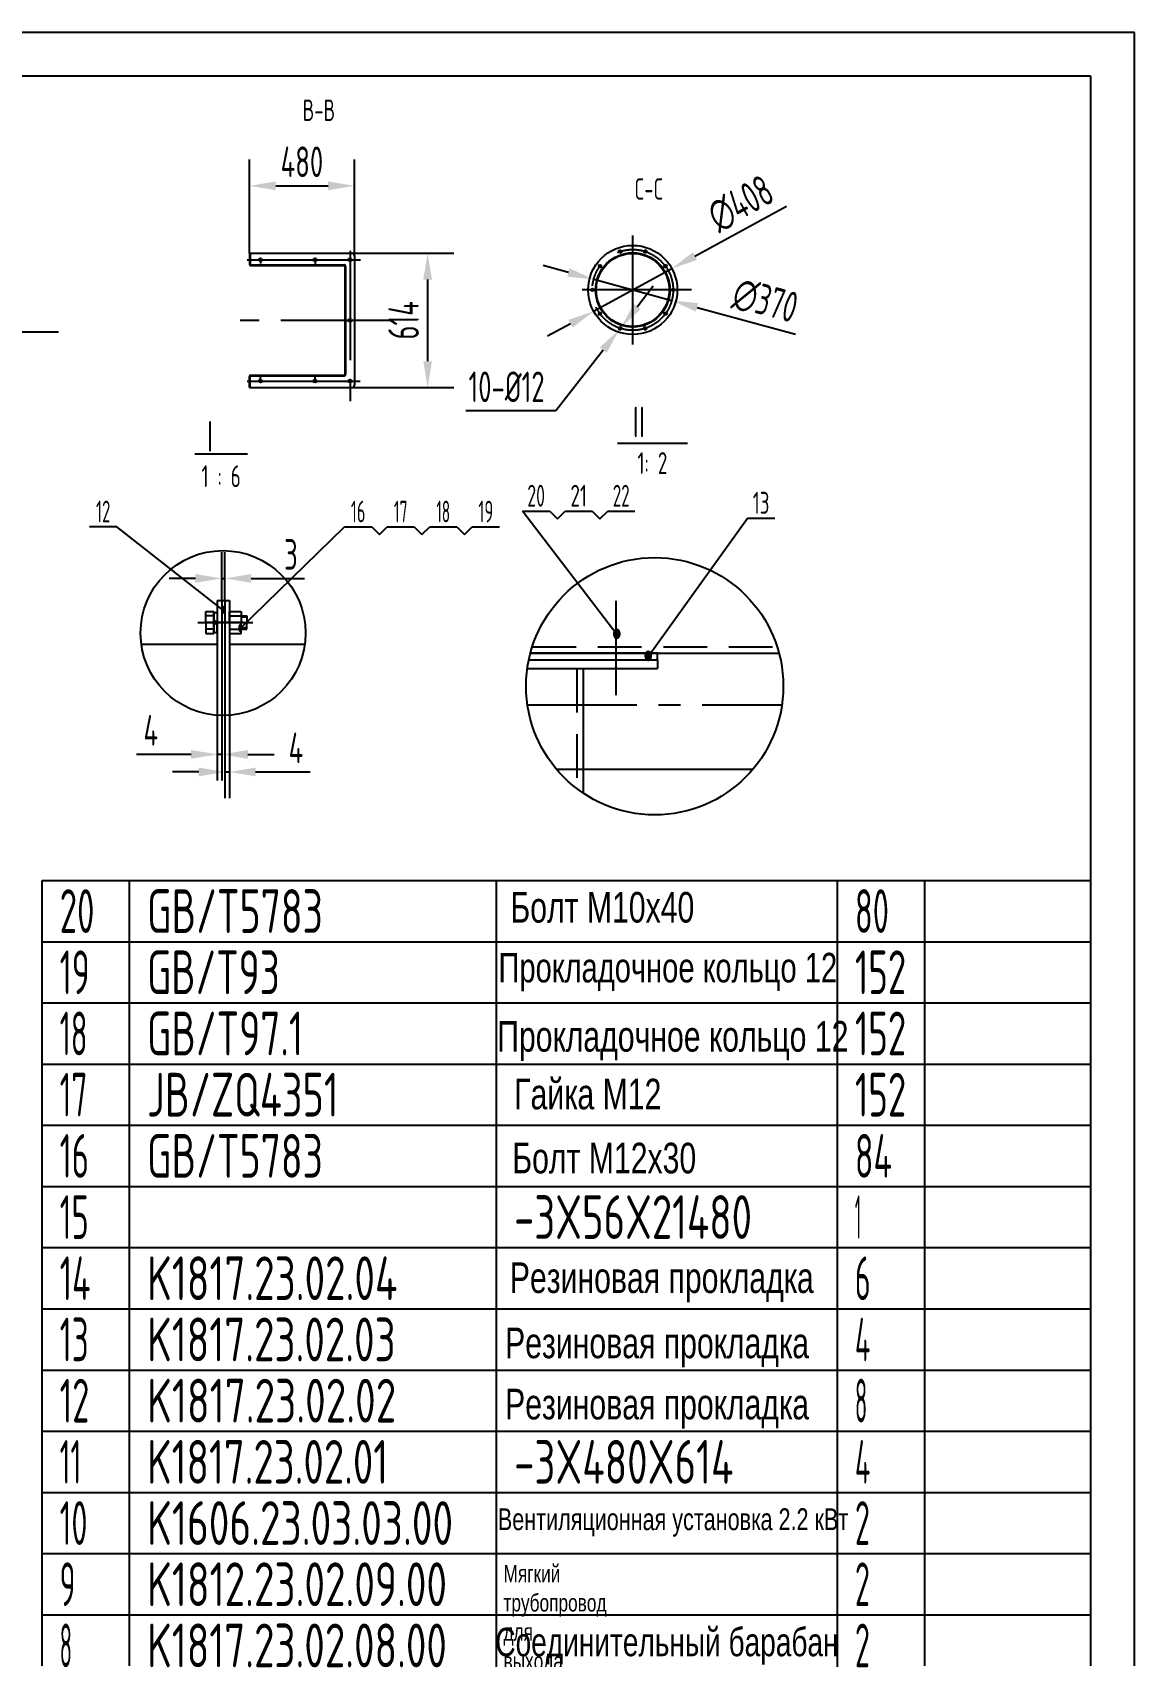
# Model space of a CAD drawing. Header units: millimetres. Extents: x 0 to 16800, y -462 to 11880.
# Drawn here: x 11755 to 16800, y 4454 to 11880 of the extents above; entities that cross this region are included whole.
import ezdxf
from ezdxf.enums import TextEntityAlignment as Align

# ---------------------------------------------------------------- set-up
doc = ezdxf.new("R2010")
doc.units = ezdxf.units.MM
doc.header["$LTSCALE"] = 400
for name, pattern in [('F', [0.75, 0.5, -0.25]), ('G', [2, 1.25, -0.25, 0.25, -0.25]), ('K', [2.5, 1.25, -0.25, 0.25, -0.25, 0.25, -0.25])]:
    doc.linetypes.add(name, pattern=pattern)
for name, color, linetype in [('01', 7, 'Continuous'), ('02', 1, 'Continuous'), ('04', 2, 'F'), ('05', 142, 'G'), ('07', 6, 'K'), ('08', 1, 'Continuous'), ('10', 1, 'Continuous'), ('11', 3, 'Continuous')]:
    doc.layers.add(name, color=color, linetype=linetype)
doc.styles.get("Standard").update_dxf_attribs({"font": 'isocp', "width": 0.707, "bigfont": 'intecad.shx'})
doc.dimstyles.new('INTE', dxfattribs={"dimscale": 40, "dimtxt": 3.5, "dimasz": 3, "dimexe": 3, "dimexo": 0, "dimgap": 1, "dimtad": 1, "dimdec": 0, "dimdsep": 46, "dimtxsty": 'Standard', "dimcen": 0, "dimclrd": 1, "dimclre": 1, "dimclrt": 3, "dimaunit": 1, "dimadec": 0, "dimazin": 0, "dimtfac": 1, "dimtmove": 0, "dimatfit": 0, "dimfxl": 1, "dimarcsym": 0})
doc.dimstyles.new('inte_cir_cir7', dxfattribs={"dimscale": 40, "dimtxt": 3.5, "dimasz": 3, "dimexe": 3, "dimexo": 0, "dimgap": 1, "dimtad": 1, "dimtoh": 1, "dimdec": 0, "dimdsep": 46, "dimtxsty": 'Standard', "dimcen": 0, "dimclrd": 1, "dimclre": 1, "dimclrt": 3, "dimadec": 0, "dimazin": 0, "dimtfac": 1, "dimtdec": 0, "dimtmove": 0, "dimatfit": 2, "dimfxl": 1, "dimarcsym": 0})

# ---------------------------------------------------------------- blocks, each defined once
blk = doc.blocks.new('*D16')
at = {"layer": '08', "color": 1, "lineweight": -2}
for p, q in [((12601.6, 8755.4), (12601.6, 8456.9)), ((12621.6, 8754.5), (12621.6, 8456.9)), ((12481.6, 8576.9), (12232.1, 8576.9)), ((12621.6, 8576.9), (12601.6, 8576.9)), ((12741.6, 8576.9), (12861.6, 8576.9))]:
    blk.add_line(p, q, dxfattribs=at)
at = {"layer": '08', "color": 1}
for points in [[(12481.6, 8596.9), (12481.6, 8556.9), (12601.6, 8576.9)], [(12741.6, 8596.9), (12741.6, 8556.9), (12621.6, 8576.9)]]:
    blk.add_solid(points, dxfattribs=at)
at = {"layer": 'Defpoints', "color": 0}
for p in [(12601.6, 8755.4), (12621.6, 8754.5), (12601.6, 8576.9)]:
    blk.add_point(p, dxfattribs=at)
at = {"layer": '08', "color": 3, "insert": (12296.9, 8686.9), "char_height": 140, "attachment_point": 5}
blk.add_mtext('4', dxfattribs=at)
blk = doc.blocks.new('*D17')
at = {"layer": '08', "color": 1, "lineweight": -2}
for p, q in [((12636.6, 8754.6), (12636.6, 8376.6)), ((12656.6, 8755.6), (12656.6, 8376.6)), ((12516.6, 8496.6), (12396.6, 8496.6)), ((12636.6, 8496.6), (12656.6, 8496.6)), ((12776.6, 8496.6), (13026.1, 8496.6))]:
    blk.add_line(p, q, dxfattribs=at)
at = {"layer": '08', "color": 1}
for points in [[(12516.6, 8516.6), (12516.6, 8476.6), (12636.6, 8496.6)], [(12776.6, 8516.6), (12776.6, 8476.6), (12656.6, 8496.6)]]:
    blk.add_solid(points, dxfattribs=at)
at = {"layer": 'Defpoints', "color": 0}
for p in [(12636.6, 8754.6), (12656.6, 8755.6), (12656.6, 8496.6)]:
    blk.add_point(p, dxfattribs=at)
at = {"layer": '08', "color": 3, "insert": (12961.4, 8606.6), "char_height": 140, "attachment_point": 5}
blk.add_mtext('4', dxfattribs=at)
blk = doc.blocks.new('*D18')
at = {"layer": '08', "color": 1, "lineweight": -2}
for p, q in [((12621.6, 9276.1), (12621.6, 9501.9)), ((12636.6, 9276.1), (12636.6, 9501.9)), ((12501.6, 9381.9), (12381.6, 9381.9)), ((12621.6, 9381.9), (12636.6, 9381.9)), ((12756.6, 9381.9), (13000.3, 9381.9))]:
    blk.add_line(p, q, dxfattribs=at)
at = {"layer": '08', "color": 1}
for points in [[(12501.6, 9401.9), (12501.6, 9361.9), (12621.6, 9381.9)], [(12756.6, 9401.9), (12756.6, 9361.9), (12636.6, 9381.9)]]:
    blk.add_solid(points, dxfattribs=at)
at = {"layer": 'Defpoints', "color": 0}
for p in [(12636.6, 9381.9), (12621.6, 9276.1), (12636.6, 9276.1)]:
    blk.add_point(p, dxfattribs=at)
at = {"layer": '08', "color": 3, "insert": (12938.5, 9491.9), "char_height": 140, "attachment_point": 5}
blk.add_mtext('3', dxfattribs=at)
blk = doc.blocks.new('ERW')
at = {"layer": '07', "color": 6, "linetype": 'K', "ltscale": 30}
blk.add_line((37169.7, 6740), (46124.7, 6740), dxfattribs=at)
blk = doc.blocks.new('*D174')
at = {"layer": '08', "color": 1, "lineweight": -2}
for p, q in [((13218.9, 10869.7), (13684.2, 10869.7)), ((13564.2, 10749.7), (13564.2, 10375.7)), ((13214.2, 10255.7), (13684.2, 10255.7))]:
    blk.add_line(p, q, dxfattribs=at)
at = {"layer": '08', "color": 1}
for points in [[(13544.2, 10749.7), (13584.2, 10749.7), (13564.2, 10869.7)], [(13544.2, 10375.7), (13584.2, 10375.7), (13564.2, 10255.7)]]:
    blk.add_solid(points, dxfattribs=at)
at = {"layer": 'Defpoints', "color": 0}
for p in [(13218.9, 10869.7), (13214.2, 10255.7), (13564.2, 10255.7)]:
    blk.add_point(p, dxfattribs=at)
at = {"layer": '08', "color": 3, "insert": (13454.2, 10562.7), "char_height": 140, "attachment_point": 5, "rotation": 90}
blk.add_mtext('614', dxfattribs=at)
blk = doc.blocks.new('*D175')
at = {"layer": '08', "color": 1, "lineweight": -2}
for p, q in [((12748.9, 10869.7), (12748.9, 11298.2)), ((13228.9, 10856.7), (13228.9, 11298.2)), ((12868.9, 11178.2), (13108.9, 11178.2))]:
    blk.add_line(p, q, dxfattribs=at)
at = {"layer": '08', "color": 1}
for points in [[(12868.9, 11198.2), (12868.9, 11158.2), (12748.9, 11178.2)], [(13108.9, 11198.2), (13108.9, 11158.2), (13228.9, 11178.2)]]:
    blk.add_solid(points, dxfattribs=at)
at = {"layer": 'Defpoints', "color": 0}
for p in [(13228.9, 11178.2), (12748.9, 10869.7), (13228.9, 10856.7)]:
    blk.add_point(p, dxfattribs=at)
at = {"layer": '08', "color": 3, "insert": (12988.9, 11288.2), "char_height": 140, "attachment_point": 5}
blk.add_mtext('480', dxfattribs=at)
blk = doc.blocks.new('*D176')
at = {"layer": '08', "color": 1, "lineweight": -2}
for p, q in [((14208.6, 10781.9), (14092.8, 10813.3)), ((14324.4, 10750.5), (14681.5, 10653.6)), ((14797.3, 10622.2), (15248.4, 10499.9))]:
    blk.add_line(p, q, dxfattribs=at)
at = {"layer": '08', "color": 1}
for points in [[(14213.8, 10801.2), (14203.4, 10762.6), (14324.4, 10750.5)], [(14802.6, 10641.5), (14792.1, 10602.9), (14681.5, 10653.6)]]:
    blk.add_solid(points, dxfattribs=at)
at = {"layer": 'Defpoints', "color": 0}
for p in [(14324.4, 10750.5), (14681.5, 10653.6)]:
    blk.add_point(p, dxfattribs=at)
at = {"layer": '08', "color": 3, "insert": (15109.5, 10651.5), "char_height": 140, "attachment_point": 5, "rotation": 344.82559}
blk.add_mtext('∅370', dxfattribs=at)
blk = doc.blocks.new('*D177')
at = {"layer": '08', "color": 1, "lineweight": -2}
for p, q in [((14523.2, 10625.4), (14597, 10720.1)), ((14449.5, 10530.8), (14442.1, 10521.3)), ((14368.3, 10426.7), (14151.6, 10148.7)), ((14151.6, 10148.7), (13739.4, 10148.7))]:
    blk.add_line(p, q, dxfattribs=at)
at = {"layer": '08', "color": 1}
for points in [[(14507.5, 10637.7), (14539, 10613.1), (14449.5, 10530.8)], [(14352.5, 10439), (14384.1, 10414.4), (14442.1, 10521.3)]]:
    blk.add_solid(points, dxfattribs=at)
at = {"layer": 'Defpoints', "color": 0}
for p in [(14442.1, 10521.3), (14449.5, 10530.8)]:
    blk.add_point(p, dxfattribs=at)
at = {"layer": '08', "color": 3, "insert": (13925.5, 10258.7), "char_height": 140, "attachment_point": 5}
blk.add_mtext('10-%%C12', dxfattribs=at)
blk = doc.blocks.new('*D178')
at = {"layer": '08', "color": 1, "lineweight": -2}
for p, q in [((14787.5, 10857), (15206.6, 11085.1)), ((14323.8, 10604.5), (14682.1, 10799.6)), ((14218.4, 10547.1), (14113, 10489.7))]:
    blk.add_line(p, q, dxfattribs=at)
at = {"layer": '08', "color": 1}
for points in [[(14778, 10874.5), (14797.1, 10839.4), (14682.1, 10799.6)], [(14208.9, 10564.7), (14228, 10529.5), (14323.8, 10604.5)]]:
    blk.add_solid(points, dxfattribs=at)
at = {"layer": 'Defpoints', "color": 0}
for p in [(14682.1, 10799.6), (14323.8, 10604.5)]:
    blk.add_point(p, dxfattribs=at)
at = {"layer": '08', "color": 3, "insert": (14997.1, 11096.4), "char_height": 140, "attachment_point": 5, "rotation": 28.56873}
blk.add_mtext('∅408', dxfattribs=at)
blk = doc.blocks.new('*U190')
at = {"layer": '01'}
for points in [[(415, 292), (25, 292)], [(415, 5), (415, 292)]]:
    blk.add_lwpolyline(points, dxfattribs=at)
at = {"layer": '02'}
for points in [[(420, 297), (0, 297)], [(420, 0), (420, 297)]]:
    blk.add_lwpolyline(points, dxfattribs=at)
blk = doc.blocks.new('*U200')
at = {"layer": '01'}
for p, q in [((0, -280), (0, 0)), ((4800, -280), (4800, 0))]:
    blk.add_line(p, q, dxfattribs=at)
at = {"layer": '02'}
for p, q in [((0, 0), (400, 0)), ((400, -280), (400, 0)), ((400, 0), (2080, 0)), ((2080, -280), (2080, 0)), ((2080, 0), (3640, 0)), ((3640, -280), (3640, 0)), ((3640, 0), (4040, 0)), ((4040, -280), (4040, 0)), ((4040, 0), (4800, 0))]:
    blk.add_line(p, q, dxfattribs=at)
blk = doc.blocks.new('*U201')
at = {"layer": '01'}
for p, q in [((0, -280), (0, 0)), ((4800, -280), (4800, 0))]:
    blk.add_line(p, q, dxfattribs=at)
at = {"layer": '02'}
for p, q in [((0, 0), (400, 0)), ((400, -280), (400, 0)), ((400, 0), (2080, 0)), ((2080, -280), (2080, 0)), ((2080, 0), (3640, 0)), ((3640, -280), (3640, 0)), ((3640, 0), (4040, 0)), ((4040, -280), (4040, 0)), ((4040, 0), (4800, 0))]:
    blk.add_line(p, q, dxfattribs=at)
blk = doc.blocks.new('*U202')
at = {"layer": '01'}
for p, q in [((0, -280), (0, 0)), ((4800, -280), (4800, 0))]:
    blk.add_line(p, q, dxfattribs=at)
at = {"layer": '02'}
for p, q in [((0, 0), (400, 0)), ((400, -280), (400, 0)), ((400, 0), (2080, 0)), ((2080, -280), (2080, 0)), ((2080, 0), (3640, 0)), ((3640, -280), (3640, 0)), ((3640, 0), (4040, 0)), ((4040, -280), (4040, 0)), ((4040, 0), (4800, 0))]:
    blk.add_line(p, q, dxfattribs=at)
blk = doc.blocks.new('*U203')
at = {"layer": '01'}
for p, q in [((0, -280), (0, 0)), ((4800, -280), (4800, 0))]:
    blk.add_line(p, q, dxfattribs=at)
at = {"layer": '02'}
for p, q in [((0, 0), (400, 0)), ((400, -280), (400, 0)), ((400, 0), (2080, 0)), ((2080, -280), (2080, 0)), ((2080, 0), (3640, 0)), ((3640, -280), (3640, 0)), ((3640, 0), (4040, 0)), ((4040, -280), (4040, 0)), ((4040, 0), (4800, 0))]:
    blk.add_line(p, q, dxfattribs=at)
blk = doc.blocks.new('*U204')
at = {"layer": '01'}
for p, q in [((0, -280), (0, 0)), ((4800, -280), (4800, 0))]:
    blk.add_line(p, q, dxfattribs=at)
at = {"layer": '02'}
for p, q in [((0, 0), (400, 0)), ((400, -280), (400, 0)), ((400, 0), (2080, 0)), ((2080, -280), (2080, 0)), ((2080, 0), (3640, 0)), ((3640, -280), (3640, 0)), ((3640, 0), (4040, 0)), ((4040, -280), (4040, 0)), ((4040, 0), (4800, 0))]:
    blk.add_line(p, q, dxfattribs=at)
blk = doc.blocks.new('*U205')
at = {"layer": '01'}
for p, q in [((0, -280), (0, 0)), ((4800, -280), (4800, 0))]:
    blk.add_line(p, q, dxfattribs=at)
at = {"layer": '02'}
for p, q in [((0, 0), (400, 0)), ((400, -280), (400, 0)), ((400, 0), (2080, 0)), ((2080, -280), (2080, 0)), ((2080, 0), (3640, 0)), ((3640, -280), (3640, 0)), ((3640, 0), (4040, 0)), ((4040, -280), (4040, 0)), ((4040, 0), (4800, 0))]:
    blk.add_line(p, q, dxfattribs=at)
blk = doc.blocks.new('*U206')
at = {"layer": '01'}
for p, q in [((0, -280), (0, 0)), ((4800, -280), (4800, 0))]:
    blk.add_line(p, q, dxfattribs=at)
at = {"layer": '02'}
for p, q in [((0, 0), (400, 0)), ((400, -280), (400, 0)), ((400, 0), (2080, 0)), ((2080, -280), (2080, 0)), ((2080, 0), (3640, 0)), ((3640, -280), (3640, 0)), ((3640, 0), (4040, 0)), ((4040, -280), (4040, 0)), ((4040, 0), (4800, 0))]:
    blk.add_line(p, q, dxfattribs=at)
blk = doc.blocks.new('*U207')
at = {"layer": '01'}
for p, q in [((0, -280), (0, 0)), ((4800, -280), (4800, 0))]:
    blk.add_line(p, q, dxfattribs=at)
at = {"layer": '02'}
for p, q in [((0, 0), (400, 0)), ((400, -280), (400, 0)), ((400, 0), (2080, 0)), ((2080, -280), (2080, 0)), ((2080, 0), (3640, 0)), ((3640, -280), (3640, 0)), ((3640, 0), (4040, 0)), ((4040, -280), (4040, 0)), ((4040, 0), (4800, 0))]:
    blk.add_line(p, q, dxfattribs=at)
blk = doc.blocks.new('*U208')
at = {"layer": '01'}
for p, q in [((0, -280), (0, 0)), ((4800, -280), (4800, 0))]:
    blk.add_line(p, q, dxfattribs=at)
at = {"layer": '02'}
for p, q in [((0, 0), (400, 0)), ((400, -280), (400, 0)), ((400, 0), (2080, 0)), ((2080, -280), (2080, 0)), ((2080, 0), (3640, 0)), ((3640, -280), (3640, 0)), ((3640, 0), (4040, 0)), ((4040, -280), (4040, 0)), ((4040, 0), (4800, 0))]:
    blk.add_line(p, q, dxfattribs=at)
blk = doc.blocks.new('*U209')
at = {"layer": '01'}
for p, q in [((0, -280), (0, 0)), ((4800, -280), (4800, 0))]:
    blk.add_line(p, q, dxfattribs=at)
at = {"layer": '02'}
for p, q in [((0, 0), (400, 0)), ((400, -280), (400, 0)), ((400, 0), (2080, 0)), ((2080, -280), (2080, 0)), ((2080, 0), (3640, 0)), ((3640, -280), (3640, 0)), ((3640, 0), (4040, 0)), ((4040, -280), (4040, 0)), ((4040, 0), (4800, 0))]:
    blk.add_line(p, q, dxfattribs=at)
blk = doc.blocks.new('*U210')
at = {"layer": '01'}
for p, q in [((0, -280), (0, 0)), ((4800, -280), (4800, 0))]:
    blk.add_line(p, q, dxfattribs=at)
at = {"layer": '02'}
for p, q in [((0, 0), (400, 0)), ((400, -280), (400, 0)), ((400, 0), (2080, 0)), ((2080, -280), (2080, 0)), ((2080, 0), (3640, 0)), ((3640, -280), (3640, 0)), ((3640, 0), (4040, 0)), ((4040, -280), (4040, 0)), ((4040, 0), (4800, 0))]:
    blk.add_line(p, q, dxfattribs=at)
blk = doc.blocks.new('*U211')
at = {"layer": '01'}
for p, q in [((0, -280), (0, 0)), ((4800, -280), (4800, 0))]:
    blk.add_line(p, q, dxfattribs=at)
at = {"layer": '02'}
for p, q in [((0, 0), (400, 0)), ((400, -280), (400, 0)), ((400, 0), (2080, 0)), ((2080, -280), (2080, 0)), ((2080, 0), (3640, 0)), ((3640, -280), (3640, 0)), ((3640, 0), (4040, 0)), ((4040, -280), (4040, 0)), ((4040, 0), (4800, 0))]:
    blk.add_line(p, q, dxfattribs=at)
blk = doc.blocks.new('*U212')
at = {"layer": '01'}
for p, q in [((0, -280), (0, 0)), ((0, 0), (400, 0)), ((400, 0), (2080, 0)), ((2080, 0), (3640, 0)), ((3640, 0), (4040, 0)), ((4040, 0), (4800, 0)), ((4800, -280), (4800, 0))]:
    blk.add_line(p, q, dxfattribs=at)
at = {"layer": '02'}
for p, q in [((400, -280), (400, 0)), ((2080, -280), (2080, 0)), ((3640, -280), (3640, 0)), ((4040, -280), (4040, 0))]:
    blk.add_line(p, q, dxfattribs=at)

msp = doc.modelspace()

# ---------------------------------------------------------------- hatches: boundary and pattern name
at = {"layer": '10'}
h = msp.add_hatch(dxfattribs=at)
h.set_pattern_fill('ANSI31', color=256, style=0)
h.set_pattern_definition([(45, (-1226.429, 1527.566), (-2.24506403, 2.24506403), [])])
h.paths.add_polyline_path([(14503, 10872), (14503, 10869, -0.414214), (14670, 10702, -0.414214), (14503, 10535), (14503, 10532, 0.414214), (14673, 10702, 0.414214)])
h.paths.add_polyline_path([(14503, 10869), (14503, 10872, 0.414214), (14333, 10702, 0.414214), (14503, 10532), (14503, 10535, -0.414214), (14336, 10702, -0.414214)])

# ---------------------------------------------------------------- linework, layer by layer
for p, q in [((12748.9, 10869.7), (13218.9, 10869.7)), ((12748.9, 10255.7), (13218.9, 10255.7))]:
    msp.add_line(p, q)
for centre in [(12798.9, 10840.2), (13048.9, 10840.2), (13208.9, 10840.2), (13208.9, 10562.7), (12798.9, 10285.2), (13048.9, 10285.2), (13208.9, 10285.2)]:
    msp.add_circle(centre, 7)
for centre, start, end in [((13218.9, 10859.7), 0, 90), ((13218.9, 10265.7), 270, 0)]:
    msp.add_arc(centre, 10, start, end)
at = {"layer": '01', "color": 7, "linetype": 'Continuous'}
for p, q in [((12748.9, 10869.7), (12751.9, 10869.7)), ((12748.9, 10869.7), (12748.9, 10819.7)), ((12751.9, 10869.7), (12751.9, 10819.7)), ((13228.9, 10859.7), (13228.9, 10265.7)), ((12754.9, 10816.7), (13182.9, 10816.7)), ((12754.9, 10813.7), (13182.9, 10813.7)), ((13185.9, 10810.7), (13185.9, 10314.7)), ((13188.9, 10810.7), (13188.9, 10314.7)), ((12748.9, 10255.7), (12748.9, 10305.7)), ((12748.9, 10255.7), (12751.9, 10255.7)), ((12751.9, 10255.7), (12751.9, 10305.7)), ((12754.9, 10311.7), (13182.9, 10311.7)), ((12754.9, 10308.7), (13182.9, 10308.7)), ((12656.6, 9230.6), (12710.6, 9230.6)), ((12656.6, 9180.5), (12656.6, 9230.6)), ((12656.6, 9210.5), (12710.6, 9210.5)), ((12710.6, 9230.6), (12710.6, 9180.5)), ((12656.6, 9180.5), (12656.6, 9130.5)), ((12656.6, 9150.5), (12710.6, 9150.5)), ((12710.6, 9130.5), (12710.6, 9180.5)), ((12253.8, 9080.5), (12601.6, 9080.5)), ((12656.6, 9130.5), (12710.6, 9130.5)), ((12656.6, 9080.5), (13001.6, 9080.5)), ((14027.6, 9009.3), (14616.8, 9009.3)), ((14034.7, 9039.3), (15172.7, 9039.3)), ((14616.8, 9039.3), (14034.7, 9039.3)), ((14616.8, 9009.3), (14616.8, 9039.3)), ((14276.8, 8969.3), (14276.8, 8399.4)), ((14153.8, 8509.3), (15053.6, 8509.3))]:
    msp.add_line(p, q, dxfattribs=at)
at = {"layer": '01'}
for p, q in [((12751.9, 10869.7), (12748.9, 10869.7)), ((12748.9, 10869.7), (12748.9, 10819.7)), ((12751.9, 10255.7), (12748.9, 10255.7)), ((14753.2, 9999.8), (14433.2, 9999.8)), ((12739.1, 9949.8), (12499.1, 9949.8)), ((12548.6, 9230.6), (12586.1, 9230.6)), ((12548.6, 9180.5), (12548.6, 9230.6)), ((12586.1, 9210.5), (12548.6, 9210.5)), ((12586.1, 9230.6), (12586.1, 9180.5)), ((12586.1, 9226.5), (12601.6, 9226.5)), ((12586.1, 9180.5), (12586.1, 9226.5)), ((12601.6, 9280.5), (12601.6, 8755.4)), ((12601.6, 9280.5), (12656.6, 9280.5)), ((12601.6, 9226.5), (12601.6, 9180.5)), ((12621.6, 9280.5), (12621.6, 8754.5)), ((12636.6, 9280.5), (12636.6, 8754.6)), ((12656.6, 9280.5), (12656.6, 8755.6)), ((12710.6, 9210.5), (12736.1, 9210.5)), ((12736.1, 9210.5), (12736.1, 9180.5)), ((12548.6, 9180.5), (12548.6, 9130.5)), ((12586.1, 9150.5), (12548.6, 9150.5)), ((12601.6, 9180.5), (12586.1, 9189.5)), ((12586.1, 9180.5), (12586.1, 9134.5)), ((12586.1, 9130.5), (12586.1, 9180.5)), ((12586.1, 9180.5), (12601.6, 9171.6)), ((12586.1, 9134.5), (12601.6, 9134.5)), ((12601.6, 9134.5), (12601.6, 9180.5)), ((12710.6, 9150.5), (12736.1, 9150.5)), ((12736.1, 9150.5), (12736.1, 9180.5)), ((12548.6, 9130.5), (12586.1, 9130.5)), ((14027.6, 9009.3), (14616.8, 9009.3)), ((14616.8, 9009.3), (14616.8, 8969.3)), ((14020.7, 8969.3), (14616.8, 8969.3))]:
    msp.add_line(p, q, dxfattribs=at)
at = {"layer": '01', "color": 7, "linetype": 'Continuous'}
for centre, radius in [((14503, 10702), 204), ((14503, 10702), 170), ((14503, 10702), 167), ((14445.8, 10878), 6), ((14560.1, 10878), 6), ((14353.3, 10810.8), 6), ((14652.6, 10810.8), 6), ((14318, 10702), 6), ((14688, 10702), 6), ((14353.3, 10593.3), 6), ((14652.6, 10593.3), 6), ((14445.8, 10526.1), 6), ((14560.1, 10526.1), 6)]:
    msp.add_circle(centre, radius, dxfattribs=at)
for centre, radius, start, end in [((12754.9, 10819.7), 6, 180, 270), ((12754.9, 10819.7), 3, 180, 270), ((13182.9, 10810.7), 6, 0, 90), ((13182.9, 10810.7), 3, 0, 90), ((12754.9, 10305.7), 6, 90, 180), ((12754.9, 10305.7), 3, 90, 180), ((13182.9, 10314.7), 3, 270, 0), ((13182.9, 10314.7), 6, 270, 0)]:
    msp.add_arc(centre, radius, start, end, dxfattribs=at)
at = {"layer": '02'}
for p, q in [((14430.1, 9125.2), (13998.9, 9690.4)), ((13998.9, 9690.4), (14122.9, 9690.4)), ((14122.9, 9690.4), (14158.2, 9655.1)), ((14158.2, 9655.1), (14193.6, 9690.4)), ((14193.6, 9690.4), (14317.6, 9690.4)), ((14317.6, 9690.4), (14352.9, 9655.1)), ((14352.9, 9655.1), (14388.3, 9690.4)), ((14388.3, 9690.4), (14512.3, 9690.4)), ((14573.9, 9024.6), (15028.8, 9658.1)), ((15028.8, 9658.1), (15152.8, 9658.1)), ((12141.1, 9618.5), (12017.1, 9618.5)), ((12629.2, 9234.7), (12141.1, 9618.5)), ((12705.1, 9150.9), (13184.3, 9618.5)), ((13184.3, 9618.5), (13308.3, 9618.5)), ((13308.3, 9618.5), (13343.7, 9583.1)), ((13343.7, 9583.1), (13379, 9618.5)), ((13379, 9618.5), (13503, 9618.5)), ((13503, 9618.5), (13538.4, 9583.1)), ((13538.4, 9583.1), (13573.7, 9618.5)), ((13573.7, 9618.5), (13697.7, 9618.5)), ((13697.7, 9618.5), (13733.1, 9583.1)), ((13733.1, 9583.1), (13768.5, 9618.5)), ((13768.5, 9618.5), (13892.5, 9618.5)), ((12736.1, 9204.5), (12710.6, 9204.5)), ((12736.1, 9156.5), (12710.6, 9156.5))]:
    msp.add_line(p, q, dxfattribs=at)
for centre, radius in [((12627.7, 9131.9), 377.4), ((14603.7, 8888.8), 588.6)]:
    msp.add_circle(centre, radius, dxfattribs=at)
at = {"layer": '04', "color": 2, "linetype": 'F'}
for p, q in [((14043.5, 9069.3), (15164, 9069.3)), ((14246.8, 8969.3), (14246.8, 8420.8))]:
    msp.add_line(p, q, dxfattribs=at)
at = {"layer": '05', "color": 4, "linetype": 'G'}
for p, q in [((14503, 10451.7), (14503, 10965)), ((12798.9, 10848.6), (12798.9, 10822.7)), ((13048.9, 10848.7), (13048.9, 10822.1)), ((13208.9, 10880.2), (13208.9, 10192.3)), ((14442.7, 10887.5), (14448.9, 10868.4)), ((14563.2, 10887.5), (14557, 10868.4)), ((12757.2, 10840.2), (13262.5, 10840.2)), ((14345.2, 10816.7), (14361.4, 10804.9)), ((14660.7, 10816.7), (14644.5, 10804.9)), ((14772.2, 10702), (14251.5, 10702)), ((14307.9, 10702), (14328, 10702)), ((13393, 10562.7), (12705.8, 10562.7)), ((14345.2, 10587.4), (14361.4, 10599.2)), ((14660.7, 10587.4), (14644.5, 10599.2)), ((14442.7, 10516.6), (14448.9, 10535.6)), ((14563.2, 10516.6), (14557, 10535.6)), ((12756.4, 10285.2), (13255.2, 10285.2)), ((12798.9, 10276.8), (12798.9, 10302.7)), ((13048.9, 10276.7), (13048.9, 10303.3)), ((12512.4, 9180.5), (12763.7, 9180.5)), ((12719.8, 9180.5), (12544.9, 9180.5)), ((14426.8, 8947.8), (14426.8, 9138.7)), ((14021.2, 8804.3), (15186.2, 8804.3))]:
    msp.add_line(p, q, dxfattribs=at)
at = {"layer": '05'}
for p, q in [((12737.9, 10840.2), (12758.7, 10840.2)), ((12737.9, 10285.2), (12758.7, 10285.2)), ((14426.8, 8848.6), (14426.8, 9278.8))]:
    msp.add_line(p, q, dxfattribs=at)
at = {"layer": '05', "color": 4, "linetype": 'G'}
msp.add_circle((14503, 10702), 185, dxfattribs=at)

# ---------------------------------------------------------------- block references
at = {"layer": '04'}
msp.add_blockref('ERW', (-34249.5, 3770.4), dxfattribs=at)
at = {"layer": '05', "xscale": 40, "yscale": 40, "zscale": 40}
msp.add_blockref('*U190', (0, 0), dxfattribs=at)
at = {"layer": '05'}
for name, p in [('*U212', (11800, 8000)), ('*U211', (11800, 7720)), ('*U210', (11800, 7440)), ('*U209', (11800, 7160)), ('*U208', (11800, 6880)), ('*U207', (11800, 6600)), ('*U206', (11800, 6320)), ('*U205', (11800, 6040)), ('*U204', (11800, 5760)), ('*U203', (11800, 5480)), ('*U202', (11800, 5200)), ('*U201', (11800, 4920)), ('*U200', (11800, 4640))]:
    msp.add_blockref(name, p, dxfattribs=at)

# ---------------------------------------------------------------- texts
at = {"layer": '02', "width": 0.605172}
for p, p2 in [((12620.2, 9219.7), (12638.2, 9219.7)), ((12696.1, 9135.9), (12714.1, 9135.9))]:
    msp.add_text('●', height=30, dxfattribs=at).set_placement(p, p2, align=Align.FIT)
at = {"layer": '02', "char_height": 40, "attachment_point": 5}
for insert in [(14430.1, 9125.2), (14573.9, 9024.6)]:
    msp.add_mtext('{\\fSimSun|b0|i0|c134|p2;●}', dxfattribs=dict(at, insert=insert))
at = {"layer": '05', "attachment_point": 1}
for s, insert, char_height in [('{\\C3;I}', (12554, 10102.1), 140), ('{\\C3;II}', (14502.5, 10167.8), 140), ('{\\fArial|b0|i0|c204|p34;\\C3;Болт М10х40}', (13943, 7947.4), 140), ('{\\fArial|b0|i0|c204|p34;\\C3;Прокладочное кольцо 12}', (13888.4, 7668.8), 135), ('{\\fArial|b0|i0|c204|p34;\\C3;Прокладочное кольцо 12}', (13882.7, 7357), 140), ('{\\fArial|b0|i0|c204|p34;\\C3;Гайка М12}', (13960.3, 7093), 140), ('{\\fArial|b0|i0|c204|p34;\\C3;Болт М12х30}', (13951.7, 6800), 140), ('{\\fArial|b0|i0|c204|p34;\\C3;Резиновая прокладка}', (13940.2, 6252.6), 140), ('{\\fArial|b0|i0|c204|p34;\\C3;Резиновая прокладка}', (13918.5, 5954.4), 140), ('{\\fArial|b0|i0|c204|p34;\\C3;Резиновая прокладка}', (13918.5, 5674.4), 140), ('{\\fArial|b0|i0|c204|p34;\\C3;Вентиляционная установка 2.2 кВт}', (13885.6, 5127.5), 100), ('{\\fArial|b0|i0|c204|p34;\\C3;Соединительный барабан}', (13874.2, 4580.7), 130)]:
    msp.add_mtext(s, dxfattribs=dict(at, insert=insert, char_height=char_height))
at = {"layer": '05', "insert": (13911.5, 4868.7), "char_height": 80, "width": 5.751, "attachment_point": 1}
msp.add_mtext('{\\fArial|b0|i0|c204|p34;\\C3;Мягкий трубопровод для выхода воздуха}', dxfattribs=at)
at = {"layer": '11', "width": 0.707}
for s, p in [('B-B', (12992.4, 11445.8)), ('C-C', (14510.9, 11085.6))]:
    msp.add_text(s, height=98, dxfattribs=at).set_placement(p, align=Align.BOTTOM_LEFT)
at = {"layer": '11'}
for s, width, p in [('1: 2', 0.707, (14593.2, 9859.8)), ('1 : 6', 0.707, (12619.1, 9799.7)), ('20', 0.66064, (14060.9, 9710.4)), ('21', 0.707, (14255.6, 9710.4)), ('22', 0.627608, (14450.3, 9710.4)), ('13', 0.707, (15090.8, 9678.1))]:
    msp.add_text(s, height=100, dxfattribs=dict(at, width=width)).set_placement(p, align=Align.CENTER)
for s, height, width, p, p2 in [('12', 98.99, 0.599594, (12046.2, 9638.5), (12112.1, 9638.5)), ('16', 98.99, 0.610556, (13213.1, 9638.5), (13279.6, 9638.5)), ('17', 98.99, 0.606, (13409.5, 9638.5), (13472.5, 9638.5)), ('18', 98.99, 0.606, (13604.2, 9638.5), (13667.2, 9638.5)), ('19', 98.99, 0.612447, (13796.5, 9638.5), (13864.5, 9638.5)), ('20', 200, 0.636567, (11880, 7760), (12039.2, 7760)), ('GB/T5783', 200, 0.695009, (12280, 7760), (13085, 7760)), ('80', 200, 0.622213, (15520, 7760), (15675.7, 7760)), ('19', 200, 0.612447, (11880, 7480), (12017.4, 7480)), ('GB/T93', 200, 0.691199, (12280, 7480), (12887.6, 7480)), ('152', 200, 0.648411, (15520, 7480), (15754.7, 7480)), ('18', 200, 0.606, (11880, 7200), (12007.3, 7200)), ('GB/T97.1', 200, 0.693525, (12280, 7200), (12994.8, 7200)), ('152', 200, 0.648411, (15520, 7200), (15754.7, 7200)), ('17', 200, 0.606, (11880, 6920), (12007.3, 6920)), ('JB/ZQ4351', 200, 0.690299, (12280, 6920), (13156.7, 6920)), ('152', 200, 0.648411, (15520, 6920), (15754.7, 6920)), ('16', 200, 0.610556, (11880, 6640), (12014.3, 6640)), ('GB/T5783', 200, 0.695009, (12280, 6640), (13085, 6640)), ('84', 200, 0.628444, (15520, 6640), (15689.7, 6640)), ('15', 200, 0.609833, (11880, 6360), (12013.1, 6360)), ('-3X56X21480', 200, 0.693492, (13960, 6360), (15048.9, 6360)), ('1', 200, 0.404, (15520, 6360), (15548.3, 6360)), ('14', 200, 0.614783, (11880, 6080), (12021.4, 6080)), ('K1817.23.02.04', 200, 0.694153, (12280, 6080), (13426, 6080)), ('6', 200, 0.600695, (15520, 6080), (15592, 6080)), ('13', 200, 0.609833, (11880, 5800), (12013.1, 5800)), ('K1817.23.02.03', 200, 0.694061, (12280, 5800), (13417.8, 5800)), ('4', 200, 0.543846, (15520, 5800), (15590.7, 5800)), ('12', 200, 0.611465, (11880, 5520), (12015.8, 5520)), ('K1817.23.02.02', 200, 0.694091, (12280, 5520), (13420.4, 5520)), ('8', 200, 0.514182, (15520, 5520), (15576.6, 5520)), ('11', 200, 0.582235, (11880, 5240), (11979, 5240)), ('K1817.23.02.01', 200, 0.693669, (12280, 5240), (13383.6, 5240)), ('-3X480X614', 200, 0.692372, (13960, 5240), (14963.9, 5240)), ('4', 200, 0.543846, (15520, 5240), (15590.7, 5240)), ('10', 200, 0.606076, (11880, 4960), (12007.4, 4960)), ('K1606.23.03.03.00', 200, 0.696454, (12280, 4960), (13680.7, 4960)), ('2', 200, 0.562593, (15520, 4960), (15588.6, 4960)), ('9', 200, 0.579528, (11880, 4680), (11952, 4680)), ('K1812.23.02.09.00', 200, 0.696244, (12280, 4680), (13652.9, 4680)), ('2', 200, 0.562593, (15520, 4680), (15588.6, 4680)), ('8', 200, 0.514182, (11880, 4400), (11936.6, 4400)), ('K1817.23.02.08.00', 200, 0.69624, (12280, 4400), (13652.4, 4400)), ('2', 200, 0.562593, (15520, 4400), (15588.6, 4400))]:
    msp.add_text(s, height=height, dxfattribs=dict(at, width=width)).set_placement(p, p2, align=Align.FIT)

# ---------------------------------------------------------------- dimensions: what is measured, and where the dimension line sits
at = {"layer": '08'}
dim = msp.add_linear_dim(base=(13228.9, 11178.2), p1=(12748.9, 10869.7), p2=(13228.9, 10856.7), dimstyle='INTE', dxfattribs=at)
dim.commit()
dim.dimension.update_dxf_attribs({"geometry": '*D175', "text_midpoint": (12988.9, 11288.2)})
for p1, p2, picture, middle in [((14323.8, 10604.5), (14682.1, 10799.6), '*D178', (15049.7, 10999.8)), ((14324.4, 10750.5), (14681.5, 10653.6), '*D176', (15080.8, 10545.3))]:
    dim = msp.add_diameter_dim_2p(p1=p1, p2=p2, dimstyle='INTE', dxfattribs=at)
    dim.commit()
    dim.dimension.update_dxf_attribs({"geometry": picture, "text_midpoint": middle, "dimtype": 163})
dim = msp.add_linear_dim(base=(13564.2, 10255.7), p1=(13218.9, 10869.7), p2=(13214.2, 10255.7), angle=90, dimstyle='INTE', dxfattribs=at)
dim.commit()
dim.dimension.update_dxf_attribs({"geometry": '*D174', "text_midpoint": (13454.2, 10562.7)})
dim = msp.add_diameter_dim_2p(p1=(14449.5, 10530.8), p2=(14442.1, 10521.3), dimstyle='inte_cir_cir7', override={"dimgap": 1, "dimdec": 0, "dimzin": 8, "dimpost": '10-%%C<>', "dimtol": 0, "dimlim": 0, "dimtp": 0, "dimtm": 0, "dimtfac": 1}, dxfattribs=at)
dim.commit()
dim.dimension.update_dxf_attribs({"geometry": '*D177', "text_midpoint": (13925.5, 10148.7), "dimtype": 163})
dim = msp.add_linear_dim(base=(12636.6, 9381.9), p1=(12621.6, 9276.1), p2=(12636.6, 9276.1), text='3', dimstyle='INTE', dxfattribs=at)
dim.commit()
dim.dimension.update_dxf_attribs({"geometry": '*D18', "text_midpoint": (12938.5, 9381.9), "dimtype": 160})
for base, p1, p2, picture, middle in [((12601.6, 8576.9), (12621.6, 8754.5), (12601.6, 8755.4), '*D16', (12296.9, 8686.9)), ((12656.6, 8496.6), (12636.6, 8754.6), (12656.6, 8755.6), '*D17', (12961.4, 8606.6))]:
    dim = msp.add_linear_dim(base=base, p1=p1, p2=p2, text='4', dimstyle='INTE', override={"dimgap": 1, "dimdec": 0, "dimzin": 8, "dimpost": '<>', "dimtol": 0, "dimlim": 0, "dimtp": 0, "dimtm": 0, "dimtfac": 0.7}, dxfattribs=at)
    dim.commit()
    dim.dimension.update_dxf_attribs({"geometry": picture, "text_midpoint": middle})

doc.saveas('drawing.dxf')
